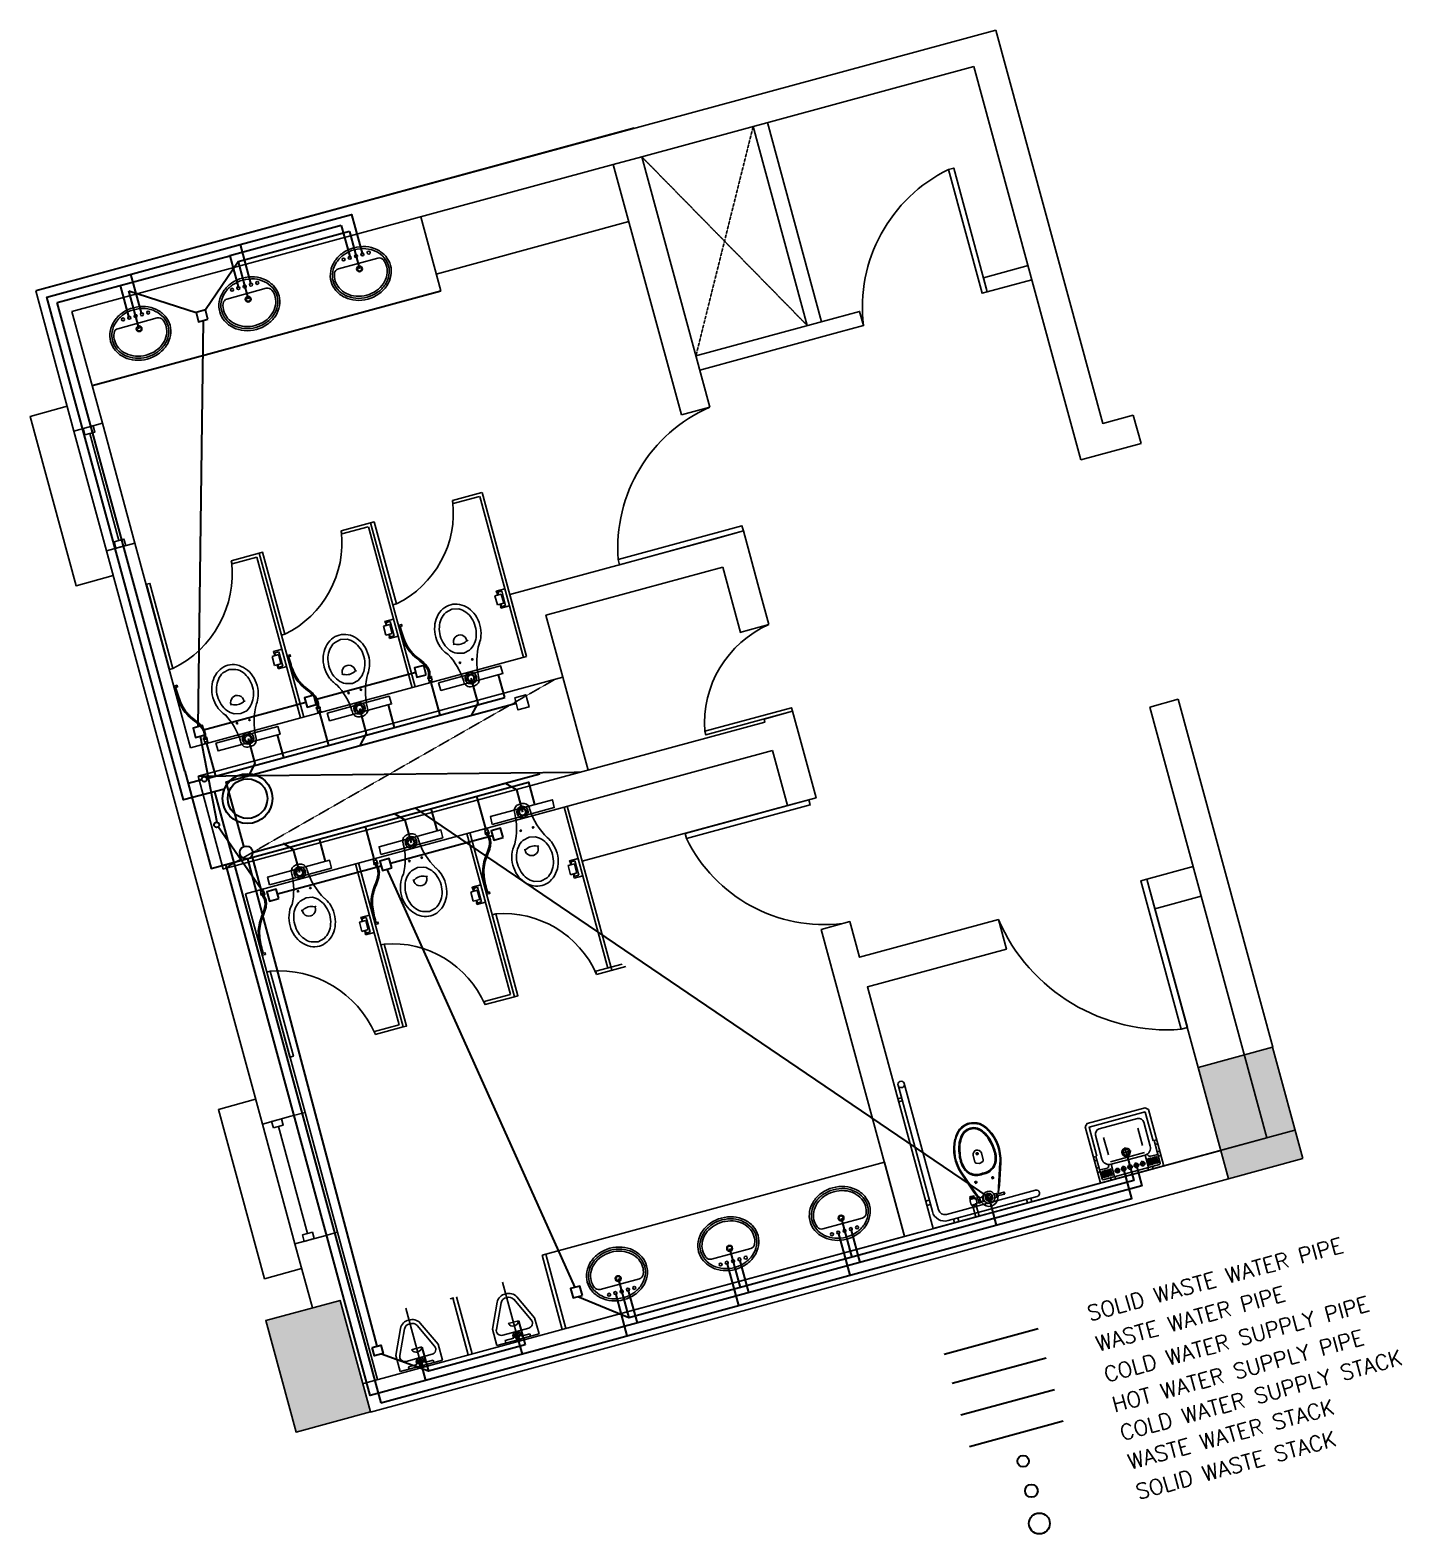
# Model space of a CAD drawing. Header units: millimetres. Extents: x -31731215 to 29997125, y -14487545 to 25622576.
# Drawn here: x 1960428 to 1971120, y -1022800 to -1011079 of the extents above; entities that cross this region are included whole.
import ezdxf

# ---------------------------------------------------------------- set-up
doc = ezdxf.new("R2010")
doc.units = ezdxf.units.MM
doc.header["$MEASUREMENT"] = 0
doc.linetypes.add('CENTER2', pattern=[28.575, 19.05, -3.175, 3.175, -3.175])
doc.linetypes.add('DASHED', pattern=[0.75, 0.5, -0.25])
for name, color, linetype, lineweight in [('cold water supply', 130, 'Continuous', 35), ('hot water supply', 1, 'Continuous', 35), ('Soil Pipe', 24, 'Continuous', 35), ('Waste water', 102, 'Continuous', 35)]:
    doc.layers.add(name, color=color, linetype=linetype, lineweight=lineweight)
for name, color, linetype in [('OFFICE$BACK', 8, 'Continuous'), ('OFFICE$FURN', 2, 'Continuous'), ('OFFICE$NOTSOBACK', 6, 'Continuous'), ('OFFICE$STAIRS', 5, 'Continuous'), ('OFFICE$WALLS', 10, 'Continuous'), ('SITE$COLUMNS', 10, 'Continuous'), ('Texty', 3, 'Continuous'), ('Texty @ 100', 3, 'Continuous')]:
    doc.layers.add(name, color=color, linetype=linetype)
doc.layers.add('SITE$0', color=7, linetype='Continuous', true_color=0x000000)
doc.styles.add('Annotative', font='romans.shx')

# ---------------------------------------------------------------- blocks, each defined once
blk = doc.blocks.new('column 1000 01')
h = blk.add_hatch(color=256)
h.dxf.hatch_style = 1
h.paths.add_polyline_path([(43238, 30170), (43238, 29570), (44138, 29570), (44138, 30170)])
at = {"layer": 'SITE$0', "color": 0, "linetype": 'ByBlock', "lineweight": -2}
blk.add_lwpolyline([(43238, 30170), (43238, 29570), (44138, 29570), (44138, 30170)], close=True, dxfattribs=at)
blk = doc.blocks.new('door')
blk.add_lwpolyline([(-33242.4, 86395.1), (-33204.9, 86394.9), (-33203.7, 85495.2), (-33241.3, 85495.1), (-33242.4, 86395.1)])
blk.add_arc((-33406.7, 86551.5), 1075.6, 280.87775, 351.69853)
blk = doc.blocks.new('010 migitorio 011-h')
at = {"ltscale": 0.5}
for p, q in [((19647, 19813), (19806, 19813)), ((19647, 19813), (19647, 19683)), ((19716, 19813), (19716, 19793)), ((19797, 19815), (19791, 19826)), ((19791, 19826), (19842, 19826)), ((19797, 19815), (19835, 19815)), ((19806, 19815), (19806, 19780)), ((19816, 19845), (19816, 19348)), ((19826, 19815), (19826, 19780)), ((19826, 19813), (19987, 19813)), ((19835, 19815), (19842, 19826)), ((19916, 19813), (19916, 19793)), ((19987, 19813), (19987, 19683)), ((19713, 19748), (19922, 19748)), ((19716, 19793), (19786, 19793)), ((19846, 19793), (19916, 19793)), ((19647, 19683), (19738, 19489)), ((19677, 19691), (19765, 19501)), ((19774, 19672), (19858, 19672)), ((19958, 19691), (19869, 19501)), ((19987, 19683), (19896, 19489))]:
    blk.add_line(p, q, dxfattribs=at)
for centre, radius, start, end in [((19713, 19708), 40, 90, 205.1271), ((19816, 19657), 44.4, 20.1311, 159.8689), ((19816, 19780), 32.5, 157.3801, 22.6199), ((19816, 19780), 20.2, 119.7324, 60.2676), ((19816, 19780), 10, 180, 0), ((19922, 19708), 40, 334.8729, 90), ((19811, 19523), 80, 205.1271, 274.7296), ((19811, 19523), 50, 205.1271, 277.5809), ((19824, 19523), 50, 262.4191, 334.8729), ((19824, 19523), 80, 265.2704, 334.8729)]:
    blk.add_arc(centre, radius, start, end, dxfattribs=at)
blk = doc.blocks.new('wc')
at = {"ltscale": 0.5}
for p, q in [((26207849, 18521053), (26207849, 18543553)), ((26240984, 18549070), (26272172, 18568503)), ((26240984, 18514763), (26240984, 18549070)), ((26257849, 18593553), (26269010, 18593553)), ((26303360, 18549070), (26272172, 18568503)), ((26303360, 18514763), (26303360, 18549070)), ((26475214, 18534799), (26488033, 18587170)), ((26485084, 18486005), (26475214, 18534799)), ((26817830, 18587170), (26830649, 18534799)), ((26830649, 18534799), (26817830, 18482429)), ((26272172, 18497156), (26240984, 18514763)), ((26257849, 18471053), (26269010, 18471053)), ((26272172, 18497156), (26303360, 18514763))]:
    blk.add_line(p, q, dxfattribs=at)
blk.add_lwpolyline([(26303360, 18785239), (26240984, 18782562), (26240984, 18281976), (26303360, 18284653)], close=True)
for centre, radius in [((26272843, 18532269), 45112), ((26272843, 18532269), 24159), ((26409986, 18583344), 5475), ((26409986, 18483572), 5475)]:
    blk.add_circle(centre, radius, dxfattribs=at)
for centre, radius, start, end in [((26254234, 19101272), 507727, 271.6677055, 298.5170774), ((26640617, 18497082), 213977, 109.1821443, 132.5103719), ((26639789, 18493294), 180757, 108.2358355, 128.4996718), ((26653186, 18460954), 252230, 70.8178557, 109.1821499), ((26652931, 18453406), 222754, 71.7641645, 108.2358528), ((26666073, 18493294), 180757, 51.5003282, 71.7641645), ((26665755, 18497082), 213977, 49.9739536, 70.8178557), ((26685078, 18520089), 183932, 26.2518243, 49.9739536), ((26257849, 18543553), 50000, 90, 180), ((26257849, 18521053), 50000, 180, 270), ((26619625, 18518644), 148366, 128.4996718, 152.4920265), ((26643000, 18535995), 94385, 150.4589097, 207.5990895), ((26552051, 18589435), 11211, 321.9947613, 43.9680289), ((26568820, 18538777), 52244, 262.7354343, 96.1873838), ((26686237, 18518644), 148366, 27.5079735, 51.5003282), ((26714904, 18534799), 150676, 333.7481757, 26.25182), ((26254234, 17963541), 507727, 58.7309356, 88.3322945), ((26626566, 18559681), 159516, 207.5079735, 231.5003282), ((26639789, 18576305), 180757, 231.5003282, 251.7641645), ((26551278, 18484479), 11211, 321.9947613, 43.9680289), ((26652931, 18616192), 222754, 251.7641645, 288.2358153), ((26666073, 18576305), 180757, 288.2358355, 308.4996718), ((26665755, 18572516), 213977, 289.1821443, 310.0260464), ((26686237, 18550955), 148366, 308.4996718, 332.4920265), ((26685078, 18549509), 183932, 310.0260464, 333.7481757), ((26640617, 18572516), 213977, 234.3001093, 250.8178557), ((26653186, 18608645), 252230, 250.8178557, 289.1821697)]:
    blk.add_arc(centre, radius, start, end, dxfattribs=at)
blk = doc.blocks.new('tissue')
for p, q in [((26732444, 8055638), (26732444, 7985908)), ((26732444, 7985908), (26743641, 7985908)), ((26743641, 7985908), (26743641, 8026524)), ((26859678, 8026524), (26743641, 8026524)), ((26744150, 7994175), (26765016, 7994175)), ((26765016, 7988065), (26744150, 7988065)), ((26765016, 8017179), (26838303, 8017179)), ((26765016, 8017179), (26765016, 7965780)), ((26838303, 8017179), (26838303, 7965780)), ((26859169, 7994175), (26838303, 7994175)), ((26838303, 7988065), (26859169, 7988065)), ((26859678, 7985908), (26859678, 8026524)), ((26870874, 7985908), (26859678, 7985908)), ((26870874, 8055638), (26870874, 7985908)), ((26838303, 7965780), (26765016, 7965780))]:
    blk.add_line(p, q)
blk = doc.blocks.new('bidet')
for p, q in [((25108816, 7033101), (25110016, 7033101)), ((25062016, 7027101), (25065016, 7027101)), ((25062016, 7027101), (25062016, 7003101)), ((25062016, 7003101), (25065016, 7003101)), ((25065016, 7030101), (25067266, 7030101)), ((25065016, 7030101), (25065016, 7000101)), ((25065016, 7000101), (25067266, 7000101)), ((25067266, 7030101), (25067266, 7000101)), ((25067266, 7029351), (25068766, 7029351)), ((25067266, 7000851), (25068766, 7000851)), ((25068766, 7030101), (25073266, 7030101)), ((25068766, 7000101), (25068766, 7030101)), ((25068766, 7000101), (25073266, 7000101)), ((25073266, 7000101), (25073266, 7030101)), ((25073266, 7029351), (25074766, 7029351)), ((25073266, 7000851), (25074766, 7000851)), ((25074766, 7030101), (25077016, 7030101)), ((25074766, 7030101), (25074766, 7000101)), ((25074766, 7000101), (25077016, 7000101)), ((25077016, 7030101), (25077016, 7000101)), ((25077016, 7027101), (25095016, 7027101)), ((25077016, 7003101), (25095016, 7003101)), ((25095016, 7027101), (25095016, 7003101)), ((25095016, 7024101), (25101016, 7024101)), ((25095016, 7006101), (25101016, 7006101)), ((25107016, 7031301), (25107016, 6998901)), ((25108816, 6997101), (25110016, 6997101))]:
    blk.add_line(p, q)
blk.add_lwpolyline([(24612669, 7143138), (24625258, 7143138), (24625258, 7118034), (24612669, 7118034)], close=True)
for centre, radius, start, end in [((25108816, 7031301), 1800, 90, 180), ((25101016, 7030101), 6000, 270, 0), ((25101016, 7000101), 6000, 14.4775122, 90), ((25108816, 6998901), 1800, 180, 270)]:
    blk.add_arc(centre, radius, start, end)
blk.add_open_spline([(24624837, 7132927), (24635294, 7132810), (24645722, 7132692), (24677625, 7132068), (24698945, 7131277), (24740851, 7127474), (24761433, 7124461), (24796844, 7115922), (24811887, 7111157), (24831646, 7102887), (24836658, 7100609), (24845726, 7096129), (24849794, 7093985), (24856332, 7090308), (24858816, 7088854), (24863789, 7085838), (24866275, 7084278), (24873730, 7079471), (24878698, 7076092), (24892744, 7066244), (24901827, 7059525), (24920116, 7046196), (24929321, 7039586), (24948027, 7027309), (24957529, 7021640), (24973918, 7013667), (24980663, 7010867), (24994468, 7006432), (25001531, 7004797), (25014824, 7003190), (25021004, 7002996), (25028987, 7003559), (25030710, 7003728), (25033763, 7004113), (25035091, 7004310), (25037726, 7004753), (25039035, 7005000), (25042941, 7005802), (25045516, 7006419), (25052911, 7008363), (25057659, 7009825), (25063239, 7011581), (25064169, 7011875), (25065094, 7012167)], degree=3, knots=[0, 0, 0, 0, 30.774057966, 30.774057966, 94.568839857, 94.568839857, 158.363621749, 158.363621749, 207.135062188, 207.135062188, 223.889371783, 223.889371783, 237.689016859, 237.689016859, 246.218207496, 246.218207496, 254.747398133, 254.747398133, 271.805779406, 271.805779406, 302.9547894, 302.9547894, 334.103799395, 334.103799395, 365.252809389, 365.252809389, 386.358730337, 386.358730337, 407.464651286, 407.464651286, 425.187755908, 425.187755908, 430.045537315, 430.045537315, 433.766570349, 433.766570349, 437.487603383, 437.487603383, 444.929669452, 444.929669452, 459.093550357, 459.093550357, 461.939970856, 461.939970856, 461.939970856, 461.939970856])
blk.add_spline([(24624952, 7143138), (24862372, 7098591), (25032481, 7014254), (25062016, 7021903)], degree=3)
blk = doc.blocks.new('wb')
for points in [[(29248728, 19241429, -0.17366097), (29248728, 19428176, -0.092514488), (29293288, 19504508, -0.103142476), (29362153, 19557115, -0.227181945), (29517872, 19557115, -0.103142476), (29586737, 19504508, -0.092514488), (29631297, 19428176, -0.173660802), (29631297, 19241429, -0.092514488), (29586737, 19165097, -0.103142476), (29517872, 19112491, -0.227181773), (29362153, 19112491, -0.103142476), (29293288, 19165097, -0.092514488), (29248728, 19241429, -0.086185492)], [(29263791, 19246824, -0.17366097), (29263791, 19422782, -0.092514488), (29305391, 19494044, -0.103142476), (29369066, 19542685, -0.227181945), (29510959, 19542685, -0.103142476), (29574633, 19494044, -0.092514488), (29616234, 19422782, -0.173660802), (29616234, 19246824, -0.092514488), (29574633, 19175562, -0.103142476), (29510959, 19126921, -0.227181773), (29369066, 19126921, -0.103142476), (29305391, 19175562, -0.092514488), (29263791, 19246824, -0.086185492)]]:
    blk.add_lwpolyline(points, format="xyb")
blk.add_lwpolyline([(29521395, 19493678), (29521395, 19175927, -0.305696328), (29495548, 19137601, -0.210759613), (29375979, 19141350, -0.103142476), (29317495, 19186026, -0.092514488), (29278854, 19252218, -0.17366097), (29278854, 19417387, -0.092514488), (29317495, 19483580, -0.103142476), (29375979, 19528256, -0.2107597), (29495548, 19532004, -0.305696328)], format="xyb", close=True)
for centre, radius in [((29477512, 19334803), 22670), ((29477512, 19334803), 17228), ((29580466, 19436316), 11524), ((29580466, 19385777), 11524), ((29580466, 19335111), 11524), ((29580466, 19283829), 11524), ((29580466, 19233290), 11524)]:
    blk.add_circle(centre, radius)
blk = doc.blocks.new('FLUSH')
for p, q in [((0.149, 0), (0.121, 0)), ((0.121, 0), (0.121, -0.084)), ((0.149, 0), (0.149, -0.084)), ((-0.132, -0.12), (-0.134, -0.122)), ((-0.134, -0.122), (-0.134, -0.137)), ((-0.132, -0.12), (-0.072, -0.122)), ((-0.132, -0.12), (-0.132, -0.139)), ((-0.076, -0.122), (-0.069, -0.104)), ((-0.075, -0.122), (-0.069, -0.104)), ((-0.072, -0.122), (-0.072, -0.137)), ((-0.066, -0.113), (-0.068, -0.116)), ((-0.068, -0.143), (-0.068, -0.116)), ((-0.047, -0.113), (-0.066, -0.113)), ((-0.066, -0.146), (-0.066, -0.113)), ((-0.047, -0.115), (-0.047, -0.107)), ((-0.044, -0.107), (-0.047, -0.107)), ((-0.01, -0.112), (-0.019, -0.13)), ((0.01, -0.112), (-0.01, -0.112)), ((0.019, -0.13), (0.01, -0.112)), ((0.053, -0.106), (0.044, -0.106)), ((0.053, -0.106), (0.053, -0.153)), ((0.053, -0.113), (0.076, -0.113)), ((0.072, -0.113), (0.069, -0.104)), ((0.072, -0.113), (0.069, -0.104)), ((0.076, -0.105), (0.092, -0.105)), ((0.076, -0.154), (0.076, -0.105)), ((0.092, -0.154), (0.092, -0.105)), ((0.092, -0.108), (0.108, -0.108)), ((0.125, -0.107), (0.108, -0.107)), ((0.108, -0.107), (0.108, -0.152)), ((0.115, -0.103), (0.115, -0.107)), ((0.156, -0.103), (0.115, -0.103)), ((0.156, -0.105), (0.115, -0.105)), ((0.153, -0.084), (0.118, -0.084)), ((0.118, -0.084), (0.118, -0.103)), ((0.135, -0.086), (0.135, -0.101)), ((0.153, -0.084), (0.153, -0.103)), ((0.156, -0.103), (0.156, -0.105)), ((-0.17, -0.384), (-0.11, -0.205)), ((-0.164, -0.386), (-0.08, -0.137)), ((-0.132, -0.139), (-0.134, -0.137)), ((-0.132, -0.139), (-0.072, -0.137)), ((-0.11, -0.205), (-0.082, -0.138)), ((-0.066, -0.146), (-0.068, -0.143)), ((-0.047, -0.146), (-0.066, -0.146)), ((-0.047, -0.144), (-0.047, -0.152)), ((-0.044, -0.152), (-0.047, -0.152)), ((-0.019, -0.13), (-0.01, -0.147)), ((-0.01, -0.147), (0.01, -0.147)), ((0.01, -0.147), (0.019, -0.13)), ((0.053, -0.153), (0.044, -0.153)), ((0.053, -0.146), (0.076, -0.146)), ((0.076, -0.154), (0.092, -0.154)), ((0.079, -0.13), (0.09, -0.13)), ((0.164, -0.386), (0.085, -0.154)), ((0.11, -0.205), (0.089, -0.154)), ((0.092, -0.151), (0.108, -0.151)), ((0.125, -0.152), (0.108, -0.152)), ((0.17, -0.384), (0.11, -0.205)), ((0.115, -0.152), (0.115, -0.164)), ((0.156, -0.154), (0.115, -0.154)), ((0.156, -0.164), (0.115, -0.164)), ((0.118, -0.164), (0.118, -0.175)), ((0.153, -0.175), (0.118, -0.175)), ((0.135, -0.166), (0.135, -0.173)), ((0.153, -0.164), (0.153, -0.175)), ((0.156, -0.154), (0.156, -0.164)), ((-0.036, -0.444), (-0.036, -0.504)), ((-0.003, -0.423), (-0.028, -0.432)), ((0.003, -0.423), (0.028, -0.432)), ((0.036, -0.444), (0.036, -0.504))]:
    blk.add_line(p, q)
at = {"extrusion": (0, 0, -1)}
for centre, major_axis, start_param, end_param in [((-0.066, -0.127), (0, 0.00815), -0.876897, -0.240302), ((0, -0.13), (0, 0.0757), -1.231295, 1.231295), ((-0.019, -0.118), (0, 0.0298), -1.419775, -1.179631), ((0.021, -0.124), (0, 0.0329), 0.97281, 1.434435), ((0.107, -0.117), (0, 0.0319), 4.321224, 5.103554), ((0.061, -0.117), (0, 0.0319), 1.179631, 1.961962), ((0.146, -0.13), (0, 0.0402), 4.127556, 5.297222), ((0.126, -0.108), (0, 0.0241), -0.391165, 0.391165), ((0.126, -0.078), (0, 0.0241), 2.750427, 3.532758), ((0.144, -0.108), (0, 0.0241), -0.391165, 0.391165), ((0.144, -0.078), (0, 0.0241), 2.750427, 3.532758), ((0.107, -0.13), (0, 0.0562), 1.11205, 2.029543), ((-0.066, -0.132), (0, 0.00815), 3.381895, 4.018489), ((-0.019, -0.141), (0, 0.0298), 4.321224, 4.561367), ((0.021, -0.135), (0, 0.0329), 1.707158, 2.168783), ((0.107, -0.142), (0, 0.0319), 4.321224, 5.103554), ((0.061, -0.142), (0, 0.0319), 1.179631, 1.961962), ((0.126, -0.188), (0, 0.0241), -0.391165, 0.391165), ((0.126, -0.151), (0, 0.0241), 2.750427, 3.532758), ((0.144, -0.188), (0, 0.0241), -0.391165, 0.391165), ((0.144, -0.151), (0, 0.0241), 2.750427, 3.532758), ((0.044, -0.503), (0, 0.211), -1.108861, -0.8275), ((0.044, -0.503), (0, 0.203), -1.106209, -0.830778), ((-0.005, -0.494), (0, 0.169), -0.664451, -0.307045), ((-0.005, -0.494), (0, 0.161), -0.660345, -0.310765), ((-0.011, -0.615), (0, 0.286), -0.15889, 0.041249), ((-0.011, -0.615), (0, 0.278), -0.156709, 0.041249), ((0.011, -0.615), (0, 0.286), -0.041249, 0.15889), ((0.011, -0.615), (0, 0.278), -0.041249, 0.156709), ((0.005, -0.494), (0, 0.161), 0.310765, 0.660345), ((0.005, -0.494), (0, 0.169), 0.307045, 0.664451), ((-0.044, -0.503), (0, 0.203), 0.830778, 1.106209), ((-0.044, -0.503), (0, 0.211), 0.8275, 1.108861), ((0.148, -0.501), (0, 0.351), 4.202254, 5.051891), ((0.148, -0.501), (0, 0.345), 4.20209, 5.051891), ((0.288, -0.471), (0, 0.456), 4.421087, 4.726852), ((0.121, -0.501), (0, 0.284), -1.440158, -1.241544), ((0.288, -0.471), (0, 0.448), 4.4213, 4.725796), ((0.121, -0.501), (0, 0.276), -1.438454, -1.243502), ((-0.024, -0.444), (0, 0.013), 4.712389, 5.952888), ((0, -0.433), (0, 0.0108), -0.330297, 0.330297), ((0.024, -0.444), (0, 0.013), 0.330297, 1.570796), ((-0.288, -0.471), (0, 0.448), 1.55739, 1.861885), ((-0.121, -0.501), (0, 0.276), 1.243502, 1.438454), ((-0.288, -0.471), (0, 0.456), 1.556334, 1.862098), ((-0.121, -0.501), (0, 0.284), 1.241544, 1.440158), ((-0.148, -0.501), (0, 0.345), 1.231295, 2.081095), ((-0.148, -0.501), (0, 0.351), 1.231295, 2.080931), ((0.093, -0.526), (0, 0.246), 4.10649, 4.397651), ((0.093, -0.526), (0, 0.238), 4.104922, 4.397253), ((0, -0.498), (0, 0.0383), 1.72434, 4.558845), ((-0.093, -0.526), (0, 0.238), 1.885932, 2.178264), ((-0.093, -0.526), (0, 0.246), 1.885534, 2.176695), ((0.038, -0.57), (0, 0.217), 3.788, 4.219611), ((0.038, -0.57), (0, 0.211), 3.790144, 4.219878), ((0.001, -0.605), (0, 0.123), 3.154769, 4.197589), ((0.001, -0.605), (0, 0.115), 3.154769, 4.200787), ((0.014, -0.553), (0, 0.218), 3.206495, 3.648986), ((0.014, -0.553), (0, 0.211), 3.206495, 3.646849), ((-0.001, -0.605), (0, 0.115), 2.082398, 3.128417), ((-0.001, -0.605), (0, 0.123), 2.085597, 3.128417), ((-0.014, -0.553), (0, 0.211), 2.636337, 3.07669), ((-0.014, -0.553), (0, 0.218), 2.634199, 3.07669), ((-0.038, -0.57), (0, 0.211), 2.063308, 2.493041), ((-0.038, -0.57), (0, 0.217), 2.063574, 2.495186)]:
    blk.add_ellipse(centre, major_axis=major_axis, ratio=0.961414, start_param=start_param, end_param=end_param, dxfattribs=at)
for centre, major_axis in [((0, -0.13), (0, 0.0514)), ((0, -0.13), (0, 0.0325)), ((0, -0.13), (0, 0.0314)), ((0, -0.13), (0, 0.0173)), ((-0.073, -0.279), (0, 0.00865)), ((0.073, -0.279), (0, 0.00865))]:
    blk.add_ellipse(centre, major_axis=major_axis, ratio=0.961414, dxfattribs=at)
blk.add_ellipse((0, -0.507), major_axis=(-0.0104, 0), ratio=0.780101, start_param=-1.570796, end_param=4.712389)
blk = doc.blocks.new('disabled')
at = {"linetype": 'ByBlock', "ltscale": 2}
for p, q in [((21815364, 16694862), (22835364, 16694862)), ((21815364, 16644862), (22835364, 16644862)), ((21873061, 16694862), (21873061, 16724803)), ((21908061, 16694862), (21908061, 16724803)), ((22709812, 16694862), (22709812, 16724803)), ((22734812, 16694862), (22734812, 16724803)), ((21685424, 16550158), (21715364, 16550158)), ((21715364, 16594862), (21715364, 15874862)), ((21765364, 16594862), (21765364, 15874862)), ((21685424, 16515158), (21715364, 16515158)), ((21685424, 15960620), (21715364, 15960620)), ((21685424, 15925620), (21715364, 15925620))]:
    blk.add_line(p, q, dxfattribs=at)
blk.add_circle((22835364, 16669862), 25000)
for centre, radius, start, end in [((21815364, 16594862), 100000, 90, 180), ((21815364, 16594862), 50000, 90, 180), ((21740364, 15874862), 25000, 180, 360)]:
    blk.add_arc(centre, radius, start, end, dxfattribs=at)
at = {"xscale": 935000.0000000006, "yscale": 935000.0000000006, "zscale": 1000000, "rotation": 90.00000000001971}
blk.add_blockref('FLUSH', (21685424, 16239803), dxfattribs=at)
blk = doc.blocks.new('disabled sink')
for p, q in [((23281579, 15120725), (23281579, 15262584)), ((23558317, 15120725), (23558317, 15262584)), ((23419948, 15067303), (23419948, 15142303)), ((23164948, 15104803), (23184948, 15104803)), ((23164948, 15044803), (23184948, 15044803)), ((23164948, 15009803), (23184948, 15009803)), ((23282448, 15064803), (23557448, 15064803)), ((23282448, 15044803), (23282448, 14944803)), ((23557448, 15044803), (23557448, 14944803)), ((23674948, 15104803), (23654948, 15104803)), ((23674948, 15044803), (23654948, 15044803)), ((23674948, 15009803), (23654948, 15009803)), ((23249948, 14944803), (23249948, 14924803)), ((23287448, 14944803), (23287448, 14924803)), ((23552448, 14944803), (23552448, 14924803)), ((23589948, 14944803), (23589948, 14924803))]:
    blk.add_line(p, q)
at = {"linetype": 'CENTER2', "ltscale": 0.04}
for p, q in [((23317948, 14961803), (23317948, 15007803)), ((23368948, 14961803), (23368948, 15007803)), ((23457448, 15104803), (23382448, 15104803)), ((23419948, 14961803), (23419948, 15007803)), ((23470948, 14961803), (23470948, 15007803)), ((23521948, 14961803), (23521948, 15007803)), ((23340948, 14984803), (23294948, 14984803)), ((23391948, 14984803), (23345948, 14984803)), ((23442948, 14984803), (23396948, 14984803)), ((23493948, 14984803), (23447948, 14984803)), ((23544948, 14984803), (23498948, 14984803))]:
    blk.add_line(p, q, dxfattribs=at)
for points in [[(23664948, 14924803, 0.414213562), (23674948, 14934803), (23674948, 15379803), (23654948, 15399803), (23184948, 15399803), (23164948, 15379803), (23164948, 14934803, 0.414213562), (23174948, 14924803)], [(23654948, 15134803), (23654948, 14952803, -0.414213562), (23646948, 14944803), (23192948, 14944803, -0.414213562), (23184948, 14952803), (23184948, 15134803)], [(23262448, 15048393), (23262448, 15042303, -0.414213562), (23244948, 15024803), (23188904, 15024803)], [(23215206, 15008803, -1.00000002), (23221206, 15008803), (23221206, 14960803), (23215206, 14960803), (23215206, 15008803, -0.390654535)], [(23231206, 15008803, -1.00000002), (23237206, 15008803), (23237206, 14960803), (23231206, 14960803), (23231206, 15008803, -0.390654535)], [(23650762, 15024803), (23594948, 15024803, -0.414213562), (23577448, 15042303), (23577448, 15048393)]]:
    blk.add_lwpolyline(points, format="xyb")
for points in [[(23192948, 15134803), (23192948, 15368205), (23194546, 15369803), (23645350, 15369803), (23646948, 15368205), (23646948, 15134803)], [(23164948, 15134803), (23184948, 15134803)], [(23654948, 15134803), (23674948, 15134803)]]:
    blk.add_lwpolyline(points)
for points in [[(23614948, 15294803, 0.414213562), (23574948, 15334803), (23264948, 15334803, 0.414213562), (23224948, 15294803), (23224948, 15102303, 0.414213562), (23282448, 15044803), (23557448, 15044803, 0.414213562), (23614948, 15102303)], [(23205206, 14960803, -0.999999847), (23199206, 14960803), (23199206, 15008803, -1.000000173), (23205206, 15008803)], [(23253206, 14960803, -0.999999847), (23247206, 14960803), (23247206, 15008803, -1.000000173), (23253206, 15008803)], [(23269206, 14960803, -0.999999847), (23263206, 14960803), (23263206, 15008803, -1.000000173), (23269206, 15008803)], [(23570690, 14960803, 0.999999846), (23576690, 14960803), (23576690, 15008803, 1.000000173), (23570690, 15008803)], [(23586690, 14960803, 0.999999846), (23592690, 14960803), (23592690, 15008803, 1.000000173), (23586690, 15008803)], [(23602690, 14960803, 0.999999846), (23608690, 14960803), (23608690, 15008803, 1.000000173), (23602690, 15008803)], [(23618690, 14960803, 0.999999846), (23624690, 14960803), (23624690, 15008803, 1.000000173), (23618690, 15008803)], [(23634690, 14960803, 0.999999846), (23640690, 14960803), (23640690, 15008803, 1.000000173), (23634690, 15008803)]]:
    blk.add_lwpolyline(points, format="xyb", close=True)
for centre, radius in [((23419948, 15104803), 32500), ((23419948, 15104803), 22500), ((23317948, 14984803), 17000), ((23368948, 14984803), 17000), ((23419948, 14984803), 17000), ((23470948, 14984803), 17000), ((23521948, 14984803), 17000)]:
    blk.add_circle(centre, radius)

msp = doc.modelspace()

# ---------------------------------------------------------------- linework, layer by layer
at = {"layer": 'cold water supply'}
for p, q in [((1962853.606, -1012601.145, 0), (1962921.893, -1012852.402, 0)), ((1960640.101, -1013202.901, 0), (1961985.127, -1012837.247, 0)), ((1961985.127, -1012837.247, 0), (1962053.414, -1013088.504, 0)), ((1961633.068, -1016855.44, 0), (1960640.101, -1013202.901, 0)), ((1964127.001, -1016280.07, 0), (1964079.114, -1016103.92, 0)), ((1961804.614, -1016911.427, 0), (1964127.001, -1016280.07, 0)), ((1961766.035, -1016921.987, 0), (1961659.065, -1016951.068, 0))]:
    msp.add_line(p, q, dxfattribs=at)
at = {"layer": 'cold water supply', "elevation": 0}
for points in [[(1962853.606, -1012601.145), (1961985.11, -1012837.185)], [(1961201.114, -1013320.723), (1961132.679, -1013068.99)], [(1963551.248, -1016163.304), (1963620.43, -1016417.785)], [(1962683.874, -1016399.106), (1962753.056, -1016653.586)], [(1963268.503, -1016513.459), (1963220.538, -1016337.024)], [(1961803.602, -1016638.414), (1961872.784, -1016892.894)], [(1962404.47, -1016748.352), (1962356.347, -1016571.339)], [(1961633.068, -1016855.44), (1961838.787, -1017612.158), (1964312.542, -1016939.651), (1964360.42, -1017115.767)], [(1963979.11, -1017300.903), (1963910.606, -1017048.92)], [(1963602.408, -1017321.525), (1963554.609, -1017145.701)], [(1963110.63, -1017537.005), (1963042.127, -1017285.022)], [(1962680.249, -1017383.401), (1962728.048, -1017559.226)], [(1961812.79, -1017516.53), (1961838.787, -1017612.158)], [(1963509.291, -1021603.735), (1963079.671, -1021720.531), (1961954.248, -1017580.769)], [(1962230.182, -1017776.361), (1962161.678, -1017524.378)], [(1969046.199, -1019910.996), (1969093.662, -1020085.586), (1963509.291, -1021603.735)], [(1967961.252, -1020393.44), (1967901.809, -1020176.471)], [(1966825.012, -1020423.812), (1966895.519, -1020683.166)], [(1965956.533, -1020659.914), (1966027.04, -1020919.268)], [(1965088.001, -1020895.821), (1965158.561, -1021155.37)], [(1964222.837, -1021253.887), (1964262.481, -1021399.713)], [(1963469.647, -1021457.909), (1963509.291, -1021603.735)]]:
    msp.add_lwpolyline(points, dxfattribs=at)
at = {"layer": 'cold water supply'}
msp.add_lwpolyline([(1967682.413, -1021871.937), (1968413.582, -1021673.164)], dxfattribs=at)
for centre, radius in [((1961785.368, -1016916.865, 0), 20), ((1968167.728, -1022232.311), 44.762)]:
    msp.add_circle(centre, radius, dxfattribs=at)
at = {"layer": 'hot water supply', "elevation": 0}
for points in [[(1962065.264, -1012750.942), (1962933.337, -1012514.951), (1963018.104, -1012826.761)], [(1961943.226, -1016994.69), (1961623.148, -1017077.65), (1960558.278, -1013160.626), (1962065.264, -1012750.942), (1962149.625, -1013062.863)], [(1961298.909, -1013293.255), (1961214.364, -1012982.265)], [(1961866.078, -1017014.686), (1963160.874, -1021777.475)], [(1963160.874, -1021777.475), (1969015.289, -1020185.912), (1968947.822, -1019937.741)], [(1966726.635, -1020450.557), (1966817.146, -1020783.492)], [(1965858.156, -1020686.659), (1965948.667, -1021019.594)], [(1964989.624, -1020922.565), (1965080.188, -1021255.696)]]:
    msp.add_lwpolyline(points, dxfattribs=at)
at = {"layer": 'hot water supply'}
msp.add_lwpolyline([(1967749.332, -1022118.094), (1968480.502, -1021919.321)], dxfattribs=at)
for radius in [194.384, 154.523]:
    msp.add_circle((1962122.97, -1017068.699, 0), radius, dxfattribs=at)
at = {"layer": 'OFFICE$BACK', "linetype": 'DASHED', "lineweight": -2, "ltscale": 0.4}
for p, q in [((1961933.848, -1017618.574, 0), (1964517.876, -1016139.867, 0)), ((1961737.339, -1016894.776, 0), (1964714.324, -1016863.439, 0))]:
    msp.add_line(p, q, dxfattribs=at)
at = {"layer": 'OFFICE$BACK', "linetype": 'DASHED', "lineweight": -2, "ltscale": 0.4, "elevation": 0}
msp.add_lwpolyline([(1966063.761, -1011829.953), (1965617.171, -1013617.934)], dxfattribs=at)
at = {"layer": 'OFFICE$BACK', "linetype": 'DASHED', "lineweight": -2, "ltscale": 0.4}
msp.add_lwpolyline([(1966485.65, -1013381.832), (1965195.282, -1012066.055)], dxfattribs=at)
at = {"layer": 'OFFICE$NOTSOBACK', "linetype": 'ByBlock', "lineweight": -2}
for p, q in [((1963629.431, -1013112.24, 0), (1963472.624, -1012533.093, 0)), ((1960910.874, -1013850.881, 0), (1963628.495, -1013113.054, 0)), ((1960911.3, -1013848.189, 0), (1963629.431, -1013112.24, 0)), ((1964575.205, -1021205.941, 0), (1964418.001, -1020626.913, 0)), ((1964604.157, -1021198.08, 0), (1964446.948, -1020619.036, 0)), ((1963723.068, -1020960.628, 0), (1963843.594, -1021404.558, 0)), ((1963872.876, -1021396.616, 0), (1963752.35, -1020952.687, 0))]:
    msp.add_line(p, q, dxfattribs=at)
at = {"layer": 'OFFICE$NOTSOBACK', "linetype": 'ByBlock', "lineweight": -2, "elevation": 0}
for points in [[(1963593.479, -1012979.995), (1965094.463, -1012571.942)], [(1966331.531, -1017122.822), (1964731.105, -1017557.333)], [(1969531.761, -1019163.984), (1969195.362, -1017926.578)], [(1964418.001, -1020626.913), (1967086.359, -1019902.029), (1967243.456, -1020480.294)], [(1963701.593, -1020966.47), (1963730.872, -1020958.52)]]:
    msp.add_lwpolyline(points, dxfattribs=at)
at = {"layer": 'OFFICE$STAIRS', "linetype": 'ByBlock', "lineweight": -2, "elevation": 0}
for points in [[(1961076.149, -1015330.471), (1960786.656, -1015409.172), (1960427.847, -1014089.327), (1960717.282, -1014010.642)], [(1961023.67, -1015137.479), (1960769.76, -1014203.635)], [(1961245.615, -1015077.141), (1960991.702, -1014143.289)], [(1964579.829, -1016122.025), (1964776.53, -1016846.528)], [(1962544.561, -1020731.889), (1962255.068, -1020810.589), (1961896.259, -1019490.745), (1962185.694, -1019412.06)], [(1962825.017, -1020448.386), (1962571.105, -1019514.533)], [(1962492.083, -1020538.896), (1962238.172, -1019605.052)]]:
    msp.add_lwpolyline(points, dxfattribs=at)
at = {"layer": 'OFFICE$WALLS'}
for p, q in [((1967954.565, -1011078.8, 0), (1960472.43, -1013109.862, 0)), ((1967783.964, -1011362.304, 0), (1965195.282, -1012066.055, 0)), ((1968399.874, -1013627.872, 0), (1967783.964, -1011362.304, 0)), ((1965136.657, -1011841.718, 0), (1960474.12, -1013107.386, 0)), ((1965725.845, -1014017.684, 0), (1965195.282, -1012066.055, 0)), ((1969086.973, -1014301.204, 0), (1968617.612, -1014428.803, 0)), ((1966119.185, -1015464.546, 0), (1965988.181, -1014982.66, 0)), ((1961023.67, -1015137.479, 0), (1962238.19, -1019605.048, 0)), ((1969377.377, -1016294.845, 0), (1969155.386, -1016355.194, 0))]:
    msp.add_line(p, q, dxfattribs=at)
at = {"layer": 'OFFICE$WALLS', "linetype": 'ByBlock', "lineweight": -2}
for p, q in [((1960753.596, -1013271.861, 0), (1964973.337, -1012126.392, 0)), ((1964973.337, -1012126.392, 0), (1965503.901, -1014078.021, 0)), ((1963726.725, -1014769.686, 0), (1963720.047, -1014745.155, 0)), ((1963720.197, -1014745.55, 0), (1963949.323, -1014682.743, 0)), ((1963931.767, -1014713.431, 0), (1963726.725, -1014769.686, 0)), ((1964273.895, -1015968.715, 0), (1963933.279, -1014714.131, 0)), ((1963950.855, -1014683.454, 0), (1964298.021, -1015962.165, 0)), ((1962858.325, -1015006.078, 0), (1962851.647, -1014981.548, 0)), ((1962851.797, -1014981.943, 0), (1963080.923, -1014919.135, 0)), ((1963063.367, -1014949.824, 0), (1962858.325, -1015006.078, 0)), ((1963405.337, -1016204.526, 0), (1963064.721, -1014949.942, 0)), ((1963082.297, -1014919.265, 0), (1963429.463, -1016197.976, 0)), ((1961677.001, -1016672.831, 0), (1961245.615, -1015077.141, 0)), ((1961995.413, -1015215.042, 0), (1962212.523, -1015155.528, 0)), ((1962001.979, -1015239.164, 0), (1961995.413, -1015215.042, 0)), ((1962194.967, -1015186.217, 0), (1962001.979, -1015239.164, 0)), ((1962536.779, -1016440.337, 0), (1962196.163, -1015185.753, 0)), ((1962213.739, -1015155.077, 0), (1962560.905, -1016433.787, 0)), ((1966186.718, -1015712.634, 0), (1966119.185, -1015464.546, 0)), ((1965960.028, -1015774.261, 0), (1966186.718, -1015712.634, 0)), ((1964297.547, -1015960.418, 0), (1961677.001, -1016672.831, 0)), ((1970114.396, -1019005.173, 0), (1969377.377, -1016294.845, 0)), ((1966370.372, -1016388.192, 0), (1966148.408, -1016448.455, 0)), ((1966370.372, -1016388.192, 0), (1966437.13, -1016634.078, 0)), ((1969155.386, -1016355.194, 0), (1970068.328, -1019713.368, 0)), ((1966154.951, -1016472.554, 0), (1961938.584, -1017617.286, 0)), ((1966148.408, -1016448.455, 0), (1966154.951, -1016472.554, 0)), ((1961737.339, -1016894.776, 0), (1961933.848, -1017618.574, 0)), ((1964590.458, -1017134.704, 0), (1964931.074, -1018389.288, 0)), ((1964961.751, -1018406.864, 0), (1964614.584, -1017128.154, 0)), ((1963832.445, -1017340.463, 0), (1964173.061, -1018595.047, 0)), ((1964203.738, -1018612.623, 0), (1963856.572, -1017333.912, 0)), ((1962963.887, -1017576.274, 0), (1963304.503, -1018830.858, 0)), ((1963335.18, -1018848.434, 0), (1962988.014, -1017569.724, 0)), ((1969493.231, -1017597.926, 0), (1969132.665, -1017695.948, 0)), ((1969195.364, -1017926.578), (1969555.929, -1017828.555)), ((1965041.619, -1018359.236, 0), (1964836.318, -1018414.536, 0)), ((1964836.318, -1018414.536, 0), (1964842.979, -1018439.071, 0)), ((1964842.908, -1018438.655, 0), (1965072.296, -1018376.812, 0)), ((1964173.061, -1018595.047, 0), (1963967.76, -1018650.347, 0)), ((1963967.76, -1018650.347, 0), (1963974.421, -1018674.882, 0)), ((1963974.35, -1018674.466, 0), (1964203.738, -1018612.623, 0)), ((1963304.503, -1018830.858, 0), (1963111.271, -1018882.907, 0)), ((1963111.271, -1018882.907, 0), (1963117.822, -1018907.034, 0)), ((1963117.822, -1018907.034, 0), (1963335.18, -1018848.434, 0)), ((1970286.661, -1019654.126, 0), (1967465.491, -1020420.542, 0)), ((1970068.328, -1019713.368, 0), (1967807.453, -1020327.58, 0)), ((1967354.513, -1020450.691, 0), (1963026.092, -1021626.532, 0))]:
    msp.add_line(p, q, dxfattribs=at)
at = {"layer": 'OFFICE$WALLS', "elevation": 0}
for points in [[(1969026.636, -1014079.259), (1968787.904, -1014144.16), (1967954.565, -1011078.8)], [(1964973.337, -1012126.392), (1965195.282, -1012066.055)], [(1967858.6, -1013008.586), (1968205.852, -1012914.183)], [(1967858.6, -1013008.586), (1967888.768, -1013119.559)], [(1967888.768, -1013119.559), (1968236.021, -1013025.156)], [(1966700.607, -1013323.395), (1966893.623, -1013270.922), (1966923.791, -1013381.894), (1966730.776, -1013434.367)], [(1965617.171, -1013617.934), (1966700.607, -1013323.395)], [(1965647.339, -1013728.906), (1966730.776, -1013434.367)], [(1968617.612, -1014428.803), (1968399.874, -1013627.872)], [(1965503.901, -1014078.021), (1965725.845, -1014017.684)], [(1969026.636, -1014079.259), (1969086.973, -1014301.204)], [(1965766.236, -1015042.997), (1965988.181, -1014982.66)], [(1964297.547, -1015960.418), (1964166.379, -1015477.929), (1965766.236, -1015042.997)], [(1961737.339, -1016894.776), (1964579.829, -1016122.025), (1964448.661, -1015639.537), (1965826.573, -1015264.942)], [(1965826.573, -1015264.942), (1965964.999, -1015772.91)]]:
    msp.add_lwpolyline(points, dxfattribs=at)
at = {"layer": 'OFFICE$WALLS'}
for points in [[(1966485.65, -1013381.832), (1966063.761, -1011829.953)], [(1966596.622, -1013351.664), (1966174.733, -1011799.784)]]:
    msp.add_lwpolyline(points, dxfattribs=at)
at = {"layer": 'OFFICE$WALLS', "linetype": 'ByBlock', "lineweight": -2, "elevation": 0}
for points in [[(1960769.749, -1014203.638), (1960472.43, -1013109.862)], [(1960991.702, -1014143.289), (1960753.596, -1013271.861)], [(1960769.749, -1014203.638), (1960991.72, -1014143.284)], [(1961120.917, -1015057.008), (1960894.395, -1014223.767)], [(1961023.652, -1015137.483), (1961245.626, -1015077.138)], [(1966436.774, -1016632.77), (1966553.607, -1017062.529), (1966331.531, -1017122.822), (1966214.83, -1016693.108)], [(1962107.628, -1017809.678), (1966214.83, -1016693.108)], [(1962460.133, -1019544.702), (1962571.105, -1019514.533), (1962107.628, -1017809.678)], [(1967243.541, -1020480.859), (1966593.988, -1018087.805), (1966815.943, -1018027.505), (1966891.225, -1018305.262), (1967974.746, -1018011.103), (1968037.444, -1018241.732), (1966953.843, -1018535.913), (1967465.491, -1020420.542)], [(1962238.161, -1019605.055), (1962460.133, -1019544.702)], [(1962589.33, -1020458.426), (1962362.807, -1019625.185)], [(1964624.177, -1021192.418), (1969707.901, -1019811.35)], [(1969767.98, -1020032.431), (1963081.354, -1021851.207)], [(1962492.065, -1020538.901), (1962714.038, -1020478.556)], [(1962492.083, -1020538.896), (1962627.999, -1021038.541)], [(1962714.038, -1020478.556), (1962825.011, -1020448.388), (1963136.885, -1021596.435)]]:
    msp.add_lwpolyline(points, dxfattribs=at)
for points in [[(1960855.462, -1014234.351), (1960933.328, -1014213.183), (1960919.653, -1014162.881), (1960841.787, -1014184.049)], [(1961081.985, -1015067.592), (1961159.85, -1015046.424), (1961173.525, -1015096.726), (1961095.66, -1015117.894)], [(1962323.875, -1019635.769), (1962401.74, -1019614.601), (1962388.065, -1019564.298), (1962310.2, -1019585.467)], [(1962550.397, -1020469.01), (1962628.262, -1020447.842), (1962641.937, -1020498.144), (1962564.072, -1020519.312)]]:
    msp.add_lwpolyline(points, close=True, dxfattribs=at)
at = {"layer": 'OFFICE$WALLS', "linetype": 'ByBlock', "lineweight": -2}
msp.add_lwpolyline([(1969195.364, -1017926.578), (1969132.665, -1017695.948)], dxfattribs=at)
at = {"layer": 'Soil Pipe', "elevation": 0}
for points in [[(1963863.664, -1016129.328), (1963916.902, -1016325.16), (1963866.532, -1016420.088)], [(1962093.061, -1017440.337), (1961955.693, -1016938.626), (1964217.05, -1016323.861)], [(1962995.106, -1016365.139), (1963048.344, -1016560.971), (1962997.974, -1016655.899)], [(1962126.951, -1016600.528), (1962180.19, -1016796.36), (1962129.82, -1016891.288)], [(1964022.97, -1016977.917), (1964400.112, -1016875.389)], [(1962162.207, -1017487.896), (1964133.515, -1016947.865), (1964217.882, -1016997.023), (1964265.873, -1017173.552)], [(1967901.809, -1020176.471), (1963428.583, -1017139.505)], [(1963400.212, -1017412.518), (1963352.222, -1017235.989), (1963268.22, -1017187.043)], [(1962529.318, -1017645.334), (1962481.328, -1017468.805), (1962403.65, -1017418.14)], [(1963133.349, -1021336.994), (1962124.99, -1017536.924)], [(1964234.627, -1021138.243), (1964285.692, -1021326.081)], [(1964285.692, -1021326.081), (1963532.689, -1021530.79), (1963166.833, -1021397.426)], [(1963481.624, -1021342.952), (1963532.689, -1021530.79)]]:
    msp.add_lwpolyline(points, dxfattribs=at)
at = {"layer": 'Soil Pipe'}
msp.add_lwpolyline([(1967553.458, -1021397.588), (1968284.627, -1021198.815)], dxfattribs=at)
msp.add_lwpolyline([(1963093.963, -1021347.701), (1963161.068, -1021329.458), (1963178.671, -1021394.207), (1963111.566, -1021412.45)], close=True, dxfattribs=at)
for centre, radius in [((1962112.211, -1017488.585, 0), 50), ((1968294.509, -1022718.236), 81.471)]:
    msp.add_circle(centre, radius, dxfattribs=at)
at = {"layer": 'Texty'}
msp.add_lwpolyline([(1964205.069, -1016283.135), (1964291.775, -1016259.564), (1964317.372, -1016353.72), (1964230.666, -1016377.292)], close=True, dxfattribs=at)
at = {"layer": 'Waste water', "elevation": 0}
for points in [[(1962917.079, -1012649.454), (1962048.599, -1012885.556)], [(1962917.079, -1012649.454), (1962995.924, -1012939.482)], [(1962048.599, -1012885.556), (1961794.374, -1013259.765)], [(1962048.599, -1012885.556), (1962127.445, -1013175.584)], [(1961277.311, -1013406.698), (1961196.879, -1013110.837)], [(1961196.879, -1013110.837), (1961722.001, -1013279.44)], [(1961777.863, -1013341.976), (1961734.713, -1016509.247)], [(1963433.475, -1016086.287), (1962648.949, -1016299.566)], [(1962576.576, -1016319.241), (1961780.737, -1016535.596)], [(1961754.388, -1016581.62), (1961884.699, -1017252.877)], [(1962257.808, -1017815.172), (1961893.494, -1017289.15)], [(1963236.58, -1017572.035), (1964032.686, -1017355.608)], [(1962355.959, -1017811.121), (1963164.127, -1017591.415)], [(1964676.444, -1020878.186), (1963210.231, -1017618.059)], [(1968970.002, -1019825.021), (1969030.161, -1020046.308), (1965095.059, -1021116.092), (1964696.119, -1020950.559)], [(1966748.815, -1020337.837), (1966832.07, -1020644.084)], [(1965880.336, -1020573.939), (1965963.591, -1020880.186)], [(1965011.804, -1020809.845), (1965095.059, -1021116.092)]]:
    msp.add_lwpolyline(points, dxfattribs=at)
for points in [[(1961814.05, -1013332.139), (1961794.374, -1013259.765), (1961722.001, -1013279.44), (1961741.676, -1013351.814)], [(1963515.686, -1016102.799), (1963496.011, -1016030.426), (1963423.638, -1016050.101), (1963443.313, -1016122.474)], [(1962658.787, -1016335.753), (1962639.112, -1016263.38), (1962566.738, -1016283.055), (1962586.414, -1016355.428)], [(1961790.575, -1016571.782), (1961770.9, -1016499.409), (1961698.526, -1016519.084), (1961718.201, -1016591.457)], [(1964114.975, -1017372.411), (1964095.3, -1017300.037), (1964022.927, -1017319.713), (1964042.602, -1017392.086)], [(1963246.417, -1017608.222), (1963226.742, -1017535.848), (1963154.369, -1017555.524), (1963174.044, -1017627.897)], [(1962365.796, -1017847.308), (1962346.121, -1017774.935), (1962273.748, -1017794.61), (1962293.423, -1017866.983)], [(1964732.305, -1020940.721), (1964712.63, -1020868.348), (1964640.257, -1020888.023), (1964659.932, -1020960.397)]]:
    msp.add_lwpolyline(points, close=True, dxfattribs=at)
at = {"layer": 'Waste water'}
msp.add_lwpolyline([(1967615.394, -1021625.415), (1968346.564, -1021426.642)], dxfattribs=at)
for centre, radius in [((1961882.106, -1017272.709, 0), 20), ((1968232.362, -1022463.814), 49.911)]:
    msp.add_circle(centre, radius, dxfattribs=at)

# ---------------------------------------------------------------- block references
at = {"layer": 'OFFICE$FURN'}
for name, p, xscale, yscale, zscale, rotation in [('door', (1907189.663, -930086.57, 0), 1.111091560712858, 1.111091560712858, 1.111091560712858, 195.1224006164915), ('wb', (1989386.557, -1036312.39, 0), 0.0009999999999999996, 0.0009999999999999996, 0.0009999999999999996, 105.2086876161717), ('wb', (1988518.078, -1036548.492, 0), 0.0009999999999999996, 0.0009999999999999996, 0.0009999999999999996, 105.2086876161717), ('wb', (1987668.014, -1036779.587, 0), 0.0009999999999999996, 0.0009999999999999996, 0.0009999999999999996, 105.2086876161717), ('door', (1863650.047, -1004677.305, 0), -1.111111111114054, 1.111111111114054, 1.111111111114055, 285.2949746155955), ('door', (2003288.937, -1069919.724, 0), 0.7359790668188788, 0.7359790668188788, 0.7359790668188788, 15.12240061855941), ('door', (2002420.379, -1070155.535, 0), 0.7359790668188788, 0.7359790668188788, 0.7359790668188788, 15.12240061855941), ('door', (2002971.889, -1072537.937, 0), 0.7637577220066989, 0.7637577220066989, 0.7637577220066989, 15.03555213720322), ('wc', (1988625.443, -1036636.925, 0), 0.000999999999999999, 0.000999999999999999, 0.000999999999999999, 105.1703172891036), ('tissue', (1949358.348, -991740.986, 0), 0.0009999999999999994, 0.0009999999999999994, 0.0009999999999999994, 285.1703172891033), ('wc', (1987756.885, -1036872.736, 0), 0.000999999999999999, 0.000999999999999999, 0.000999999999999999, 105.1703172891036), ('tissue', (1948489.789, -991976.797, 0), 0.0009999999999999994, 0.0009999999999999994, 0.0009999999999999994, 285.1703172891033), ('bidet', (1963752.582, -990093.424, 0), -0.0009999999999999994, 0.0009999999999999992, 0.0009999999999999998, 105.1703172891035), ('door', (1894734.107, -1009174.245, 0), -0.7777778213826292, 0.7777778213826293, 0.7777778213826299, 285.2949746159154), ('wc', (1986888.731, -1037108.125, 0), 0.000999999999999999, 0.000999999999999999, 0.000999999999999999, 105.1703172891036), ('tissue', (1947621.152, -992212.317, 0), 0.0009999999999999994, 0.0009999999999999994, 0.0009999999999999994, 285.1703172891033), ('bidet', (1962884.024, -990329.235, 0), -0.0009999999999999994, 0.0009999999999999992, 0.0009999999999999998, 105.1703172891035), ('bidet', (1962003.322, -990568.026, 0), -0.0009999999999999994, 0.0009999999999999992, 0.0009999999999999998, 105.1703172891035), ('wc', (1975256.782, -986959.199, 0), -0.0009999999999999992, 0.0009999999999999992, 0.0009999999999999994, 105.2086876161716), ('door', (1883463.985, -1077777.663, 0), 1.111111111114054, 1.111111111114054, 1.111111111114054, 285.1224006167307), ('wc', (1974388.224, -987195.01, 0), -0.0009999999999999992, 0.0009999999999999992, 0.0009999999999999994, 105.2086876161716), ('bidet', (1977336.859, -1039690.878, 0), 0.0009999999999999996, 0.0009999999999999996, 0.0009999999999999996, 105.2086876161717), ('wc', (1973520.227, -987430.981, 0), -0.0009999999999999992, 0.0009999999999999992, 0.0009999999999999994, 105.2086876161716), ('bidet', (1976468.301, -1039926.689, 0), 0.0009999999999999996, 0.0009999999999999996, 0.0009999999999999996, 105.2086876161717), ('tissue', (1963975.076, -1045578.998, 0), -0.000999999999999999, 0.0009999999999999996, 0.0009999999999999996, 285.2086876161716), ('door', (1956765.979, -1140500.909, 0), -1.333333333336536, 1.333333333336536, 1.333333333336537, 15.2949746157794), ('bidet', (1975588.187, -1040165.954, 0), 0.0009999999999999996, 0.0009999999999999996, 0.0009999999999999996, 105.2086876161717), ('tissue', (1963217.208, -1045784.757, 0), -0.000999999999999999, 0.0009999999999999996, 0.0009999999999999996, 285.2086876161716), ('door', (1971075.264, -950830.572, 0), -0.7359790668188789, 0.7359790668188788, 0.7359790668188788, 195.2566042867036), ('tissue', (1962348.729, -1046020.859, 0), -0.000999999999999999, 0.0009999999999999996, 0.0009999999999999996, 285.2086876161716), ('door', (1970206.706, -951066.383, 0), -0.7359790668188789, 0.7359790668188788, 0.7359790668188788, 195.2566042867036), ('door', (1969477.67, -948732.178, 0), -0.7637577220066993, 0.7637577220066989, 0.763757722006699, 195.3434527680597), ('disabled', (1989293.484, -1036959.048, 0), 0.0009999999999999996, 0.0009999999999999996, 0.0009999999999999996, 105.2086876160422), ('disabled sink', (1995532.233, -1028256.92, 0), -0.0009999999999999998, 0.0009999999999999998, 0.001000000000000001, 15.20868761604214), ('wb', (1977673.452, -986820.518, 0), -0.0009999999999999992, 0.0009999999999999992, 0.0009999999999999994, 105.2086876161716), ('wb', (1976804.973, -987056.62, 0), -0.0009999999999999992, 0.0009999999999999992, 0.0009999999999999994, 105.2086876161716), ('wb', (1975936.441, -987292.527, 0), -0.0009999999999999992, 0.0009999999999999992, 0.0009999999999999994, 105.2086876161716)]:
    msp.add_blockref(name, p, dxfattribs=dict(at, xscale=xscale, yscale=yscale, zscale=zscale, rotation=rotation))
at = {"layer": 'OFFICE$FURN', "rotation": 195.2086876161581}
for p in [(1978155.905, -996968.163, 0), (1977402.715, -997172.186, 0)]:
    msp.add_blockref('010 migitorio 011-h', p, dxfattribs=at)
at = {"layer": 'SITE$COLUMNS', "xscale": -1, "rotation": 285.216437678777}
for p in [(1952583.172, -1069515.674, 0), (1945316.753, -1071488.883, 0)]:
    msp.add_blockref('column 1000 01', p, dxfattribs=at)

# ---------------------------------------------------------------- texts
at = {"layer": 'Texty @ 100', "char_height": 120, "attachment_point": 1, "rotation": 15.2086876, "style": 'Annotative'}
for s, insert in [('SOLID WASTE WATER PIPE', (1968656.915, -1021026.584)), ('WASTE WATER PIPE', (1968721.667, -1021264.768)), ('COLD WATER SUPPLY PIPE', (1968786.59, -1021503.583)), ('HOT WATER SUPPLY PIPE', (1968850.08, -1021737.125)), ('COLD WATER SUPPLY STACK', (1968910.053, -1021957.731)), ('WASTE WATER STACK', (1968971.207, -1022182.679)), ('SOLID WASTE STACK', (1969034.875, -1022416.875))]:
    msp.add_mtext_dynamic_manual_height_columns(s, width=3421.53916, gutter_width=1250, heights=[0], dxfattribs=dict(at, insert=insert))

doc.saveas('drawing.dxf')
